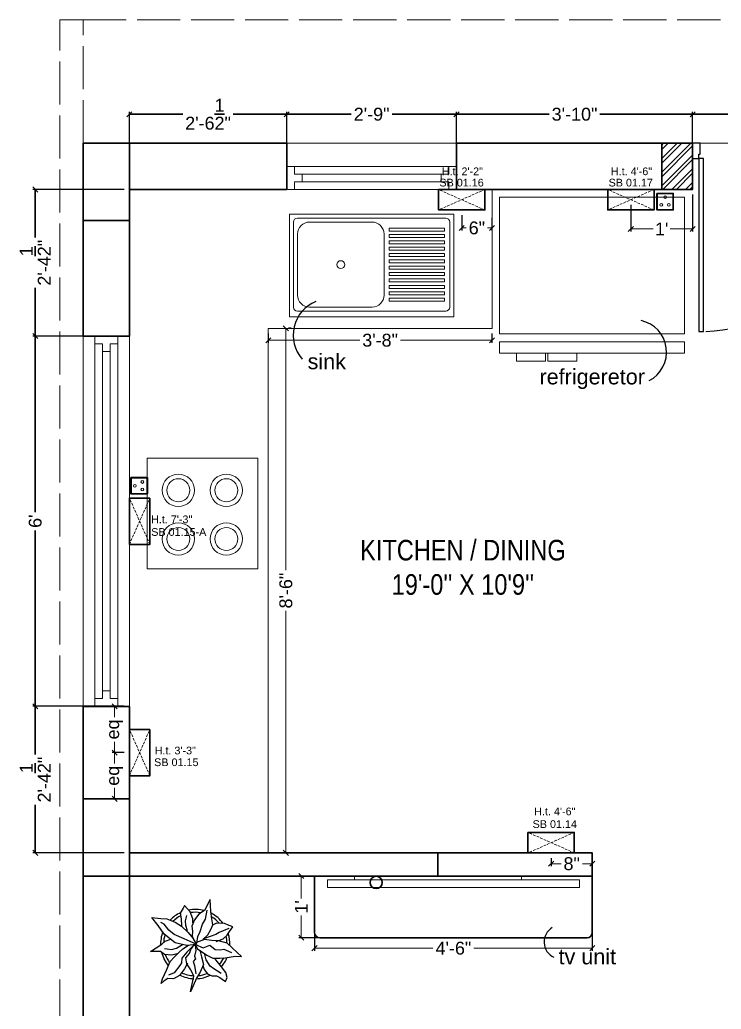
# Model space of a CAD drawing. Header units: millimetres. Extents: x 56222 to 3066687, y -650199 to -121287.
# Drawn here: x 147508 to 147644.4, y -178878.5 to -178686.1 of the extents above; entities that cross this region are included whole.
import ezdxf

# ---------------------------------------------------------------- set-up
doc = ezdxf.new("R2010")
doc.units = ezdxf.units.MM
doc.header["$MEASUREMENT"] = 0
doc.header["$PDMODE"] = 35
for name, pattern in [('ACAD_ISO02W100', [15, 12, -3]), ('DASHED', [0.75, 0.5, -0.25]), ('DASHED2', [0.375, 0.25, -0.125])]:
    doc.linetypes.add(name, pattern=pattern)
doc.layers.get('Defpoints').update_dxf_attribs({"color": 220})
doc.layers.add('AR DOOR', color=40, linetype='Continuous')
doc.layers.add('AR ELE-5', color=134, linetype='Continuous')
for name, color, linetype, lineweight in [('CENTERLINE ( COLUMN ) ~ DIM', 7, 'Continuous', 9), ('COLUMN', 1, 'Continuous', 30), ('dim05', 1, 'Continuous', 13), ('el', 7, 'Continuous', 20), ('ELEC-wires', 1, 'DASHED2', 13), ('Electrical', 84, 'Continuous', 30), ('FIRST FLOOR ( TEXT )', 7, 'Continuous', 9), ('FIRST FLOOR_( PLine )_', 251, 'Continuous', 30), ('FURNITURE', 32, 'Continuous', 9), ('FURNITURE-1', 252, 'Continuous', 13), ('GROUND FLOOR', 7, 'Continuous', 9), ('GROUND FLOOR  ( PLINE )', 251, 'Continuous', 30), ('hatch-rcc', 251, 'Continuous', 9), ('Labelling', 1, 'Continuous', 25), ('SECOND FLOOR ( DW_RAIL )', 7, 'Continuous', 9), ('wall', 7, 'Continuous', 30), ('XX~SLAB ( BEAM )~ ( DIM )', 7, 'Continuous', 9)]:
    doc.layers.add(name, color=color, linetype=linetype, lineweight=lineweight)
doc.styles.add('Arial', font='arial.ttf')
doc.styles.add('KATHA', font='swissc.ttf')
doc.styles.get("Standard").update_dxf_attribs({"font": 'arial.ttf', "height": 6})
doc.styles.add('style4', font='ARIALN.TTF')
doc.dimstyles.new('ISO-25', dxfattribs={"dimtxt": 2.5, "dimasz": 1, "dimexe": 0.5, "dimexo": 1, "dimtad": 0, "dimdec": 1, "dimlunit": 4, "dimtxsty": 'Standard', "dimblk": 'OBLIQUE', "dimcen": 2.5, "dimclrd": 1, "dimclre": 1, "dimclrt": 5, "dimadec": 0, "dimazin": 0, "dimtfac": 1, "dimtdec": 1, "dimtmove": 0, "dimatfit": 3, "dimfxl": 1, "dimlwd": -1, "dimarcsym": 0})

# ---------------------------------------------------------------- blocks, each defined once
blk = doc.blocks.new('sf sfs')
at = {"layer": 'FURNITURE'}
blk.add_line((3348685.97, -514612.12), (3348664.42, -514612.12), dxfattribs=at)
blk.add_lwpolyline([(3348664.42, -514612.12), (3348664.42, -514590.57), (3348685.97, -514590.57), (3348685.97, -514612.12)], dxfattribs=at)
for centre, radius in [((3348670.49, -514596.83), 3.14), ((3348670.49, -514596.83), 2.24), ((3348679.82, -514596.83), 3.14), ((3348679.82, -514596.83), 2.24), ((3348670.49, -514606.3), 3.14), ((3348670.49, -514606.3), 2.24), ((3348679.82, -514606.3), 3.14), ((3348679.82, -514606.3), 2.24)]:
    blk.add_circle(centre, radius, dxfattribs=at)
blk = doc.blocks.new('*U470')
for points in [[(-40, 0), (0, 0), (0, 30), (10, 30), (10, 100), (-40, 100)], [(1160, 0), (1120, 0), (1120, 30), (1110, 30), (1110, 100), (1160, 100)], [(0, 0), (0, -1120), (30, -1120), (30, 0)]]:
    blk.add_lwpolyline(points, close=True)
at = {"layer": 'AR ELE-5', "linetype": 'ByBlock', "ltscale": 15}
blk.add_arc((-1.6, 0.7), 1121.6, 272.37301, 359.96526, dxfattribs=at)
blk = doc.blocks.new('ARPLS010')
at = {"linetype": 'ByBlock'}
for p, q in [((0.121, 0.605), (-0.013, 0.459)), ((0.179, 0.666), (0.121, 0.605)), ((0.174, 0.573), (0.179, 0.666)), ((0.2, 0.432), (0.174, 0.573)), ((-0.278, 0.467), (-0.295, 0.42)), ((-0.248, 0.54), (-0.278, 0.467)), ((-0.182, 0.493), (-0.248, 0.54)), ((-0.222, 0.484), (-0.164, 0.347)), ((-0.125, 0.459), (-0.182, 0.493)), ((-0.072, 0.404), (-0.125, 0.459)), ((-0.013, 0.459), (-0.044, 0.336)), ((0.077, 0.412), (0.091, 0.447)), ((0.091, 0.447), (0.125, 0.522)), ((0.203, 0.352), (0.2, 0.432)), ((0.409, 0.44), (0.33, 0.38)), ((0.484, 0.459), (0.409, 0.44)), ((0.542, 0.434), (0.484, 0.459)), ((0.533, 0.42), (0.542, 0.434)), ((-0.295, 0.42), (-0.302, 0.309)), ((-0.302, 0.309), (-0.276, 0.258)), ((-0.164, 0.347), (-0.139, 0.295)), ((-0.139, 0.295), (-0.08, 0.131)), ((-0.038, 0.302), (-0.072, 0.404)), ((-0.044, 0.336), (-0.049, 0.232)), ((0.015, 0.209), (0.08, 0.288)), ((0.082, 0.358), (0.077, 0.412)), ((0.08, 0.288), (0.082, 0.358)), ((0.204, 0.254), (0.203, 0.352)), ((0.252, 0.313), (0.216, 0.287)), ((0.33, 0.38), (0.252, 0.313)), ((0.425, 0.373), (0.356, 0.269)), ((0.459, 0.303), (0.485, 0.354)), ((0.459, 0.236), (0.459, 0.303)), ((0.485, 0.354), (0.533, 0.42)), ((-0.469, 0.226), (-0.643, 0.216)), ((-0.643, 0.216), (-0.485, 0.134)), ((-0.359, 0.148), (-0.49, 0.172)), ((-0.362, 0.24), (-0.469, 0.226)), ((-0.278, 0.254), (-0.362, 0.24)), ((-0.287, 0.106), (-0.359, 0.148)), ((-0.21, 0.227), (-0.278, 0.254)), ((-0.132, 0.18), (-0.21, 0.227)), ((-0.063, 0.111), (-0.132, 0.18)), ((-0.049, 0.232), (-0.065, 0.135)), ((0.056, 0.114), (0.015, 0.209)), ((0.068, 0.032), (0.16, 0.165)), ((0.227, 0.157), (0.132, 0.131)), ((0.16, 0.165), (0.204, 0.254)), ((0.318, 0.213), (0.227, 0.157)), ((0.356, 0.269), (0.318, 0.213)), ((0.368, 0.128), (0.432, 0.176)), ((0.432, 0.176), (0.459, 0.236)), ((-0.485, 0.134), (-0.433, 0.051)), ((-0.433, 0.051), (-0.349, -0.011)), ((-0.18, 0.073), (-0.287, 0.106)), ((-0.111, 0.036), (-0.18, 0.073)), ((-0.013, 0.022), (-0.111, 0.036)), ((-0.084, -0.034), (0.007, 0.018)), ((0.003, 0.011), (-0.076, -0.16)), ((-0.065, 0.135), (-0.024, 0.018)), ((-0.024, 0.018), (0.009, 0.005)), ((0.006, -0.002), (0.068, 0.032)), ((0.007, 0.018), (0.02, -0.121)), ((0.009, 0.005), (0.056, 0.114)), ((0.017, -0.002), (0.091, 0.009)), ((0.088, 0.065), (0.187, 0.091)), ((0.091, 0.009), (0.173, -0.011)), ((0.173, -0.011), (0.212, 0.004)), ((0.187, 0.091), (0.297, 0.116)), ((0.212, 0.004), (0.252, -0.03)), ((0.297, 0.116), (0.408, 0.071)), ((0.309, 0.109), (0.368, 0.128)), ((0.309, -0.01), (0.43, 0.006)), ((0.408, 0.071), (0.482, 0.024)), ((0.482, 0.024), (0.689, -0.072)), ((-0.464, -0.073), (-0.558, -0.152)), ((-0.366, -0.036), (-0.464, -0.073)), ((-0.336, -0.142), (-0.413, -0.121)), ((-0.306, -0.033), (-0.366, -0.036)), ((-0.349, -0.011), (-0.256, -0.05)), ((-0.269, -0.135), (-0.336, -0.142)), ((-0.193, -0.113), (-0.269, -0.135)), ((-0.259, -0.2), (-0.168, -0.1)), ((-0.256, -0.05), (-0.185, -0.038)), ((-0.185, -0.038), (-0.114, -0.046)), ((-0.168, -0.1), (-0.084, -0.034)), ((-0.114, -0.046), (-0.093, -0.036)), ((0.02, -0.121), (-0.017, -0.291)), ((0.01, -0.014), (0.017, -0.002)), ((0.078, -0.064), (0.01, -0.014)), ((0.016, -0.023), (0.116, -0.122)), ((0.07, -0.179), (0.018, -0.1)), ((0.138, -0.083), (0.078, -0.064)), ((0.116, -0.122), (0.201, -0.195)), ((0.197, -0.135), (0.138, -0.083)), ((0.283, -0.123), (0.197, -0.135)), ((0.252, -0.03), (0.309, -0.01)), ((0.277, -0.114), (0.357, -0.156)), ((0.37, -0.064), (0.283, -0.123)), ((0.462, -0.021), (0.37, -0.064)), ((0.689, -0.072), (0.462, -0.021)), ((-0.558, -0.152), (-0.517, -0.172)), ((-0.517, -0.172), (-0.447, -0.216)), ((-0.447, -0.216), (-0.363, -0.202)), ((-0.363, -0.202), (-0.263, -0.2)), ((-0.318, -0.29), (-0.259, -0.2)), ((-0.076, -0.16), (-0.138, -0.304)), ((0.059, -0.27), (0.005, -0.185)), ((0.08, -0.342), (0.059, -0.27)), ((0.121, -0.239), (0.07, -0.179)), ((0.184, -0.299), (0.121, -0.239)), ((0.141, -0.261), (0.16, -0.336)), ((0.201, -0.195), (0.272, -0.198)), ((0.272, -0.198), (0.311, -0.225)), ((0.311, -0.225), (0.415, -0.304)), ((0.357, -0.156), (0.455, -0.226)), ((0.455, -0.226), (0.503, -0.317)), ((-0.368, -0.496), (-0.363, -0.408)), ((-0.363, -0.408), (-0.318, -0.29)), ((-0.199, -0.38), (-0.287, -0.45)), ((-0.138, -0.304), (-0.199, -0.38)), ((-0.017, -0.291), (-0.141, -0.446)), ((-0.042, -0.432), (-0.071, -0.352)), ((0.064, -0.446), (0.066, -0.407)), ((0.066, -0.407), (0.08, -0.342)), ((0.16, -0.336), (0.15, -0.445)), ((0.252, -0.362), (0.184, -0.299)), ((0.376, -0.416), (0.252, -0.362)), ((0.502, -0.472), (0.376, -0.416)), ((0.415, -0.304), (0.447, -0.388)), ((0.503, -0.317), (0.494, -0.398)), ((0.494, -0.398), (0.528, -0.452)), ((-0.382, -0.625), (-0.368, -0.496)), ((-0.269, -0.533), (-0.382, -0.625)), ((-0.287, -0.45), (-0.314, -0.498)), ((-0.141, -0.446), (-0.269, -0.533)), ((0.002, -0.48), (-0.042, -0.432)), ((0.104, -0.646), (0.002, -0.48)), ((0.106, -0.5), (0.104, -0.646)), ((0.15, -0.445), (0.106, -0.5)), ((0.567, -0.494), (0.502, -0.472)), ((0.528, -0.452), (0.567, -0.494))]:
    blk.add_line(p, q, dxfattribs=at)
for radius, start, end in [(0.5, 87.2367, 107.9154), (0.458, 91.6596, 104.0784), (0.5, 49.0791, 67.0324), (0.5, 126.2799, 152.7042), (0.458, 130.7647, 148.9789), (0.458, 49.8461, 63.9764), (0.458, 5.0517, 21.9108), (0.5, 1.3782, 25.7565), (0.5, 164.9216, 191.0302), (0.458, 169.9629, 188.6517), (0.458, 334.5625, 357.1532), (0.5, 333.6991, 357.5577), (0.5, 205.1623, 226.3204), (0.458, 207.232, 224.0819), (0.5, 283.5324, 308.8712), (0.458, 289.266, 306.1107), (0.5, 249.553, 272.4234), (0.458, 252.8522, 267.711)]:
    blk.add_arc((0, 0), radius, start, end, dxfattribs=at)
blk = doc.blocks.new('SED S')
at = {"layer": 'FURNITURE', "elevation": -0.07, "flags": 128}
for points in [[(3340639.61, -514630.85), (3340639.61, -514629.27), (3340645.24, -514629.27), (3340645.24, -514630.85)], [(3340645.71, -514630.85), (3340645.71, -514629.27), (3340651.34, -514629.27), (3340651.34, -514630.85)]]:
    blk.add_lwpolyline(points, dxfattribs=at)
at = {"layer": 'FURNITURE', "elevation": -0.07}
for points in [[(3340618.66, -514630.85), (3340618.66, -514633.06), (3340654.66, -514633.06), (3340654.66, -514630.85)], [(3340618.66, -514634.61), (3340618.66, -514661.17), (3340654.66, -514661.17), (3340654.66, -514634.61)]]:
    blk.add_lwpolyline(points, close=True, dxfattribs=at)
blk = doc.blocks.new('_Oblique')
at = {"layer": 'wall', "color": 0, "lineweight": -2}
blk.add_line((-0.5, -0.5), (0.5, 0.5), dxfattribs=at)
blk = doc.blocks.new('*D931')
at = {"layer": 'Defpoints', "color": 0, "lineweight": 30, "transparency": 16777216}
for p in [(147565.35, -178860.42), (147619.35, -178860.42), (147619.35, -178866.67)]:
    blk.add_point(p, dxfattribs=at)
at = {"layer": 'dim05', "color": 1, "linetype": 'Continuous', "lineweight": -2, "transparency": 16777216}
for p, q in [((147565.35, -178861.42), (147565.35, -178867.17)), ((147619.35, -178861.42), (147619.35, -178867.17))]:
    blk.add_line(p, q, dxfattribs=at)
at = {"layer": 'dim05', "color": 1, "linetype": 'Continuous', "transparency": 16777216}
for p, q in [((147565.35, -178866.67), (147588.36, -178866.67)), ((147619.35, -178866.67), (147596.35, -178866.67))]:
    blk.add_line(p, q, dxfattribs=at)
at = {"layer": 'dim05', "color": 1, "transparency": 16777216, "rotation": 180}
blk.add_blockref('_Oblique', (147565.35, -178866.67), dxfattribs=at)
at = {"layer": 'dim05', "color": 1, "transparency": 16777216}
blk.add_blockref('_Oblique', (147619.35, -178866.67), dxfattribs=at)
at = {"layer": 'dim05', "color": 5, "lineweight": 25, "transparency": 16777216, "insert": (147592.35, -178866.67), "char_height": 2.5, "attachment_point": 5, "style": 'Arial'}
blk.add_mtext('4\'-6"', dxfattribs=at)
blk = doc.blocks.new('*D932')
at = {"layer": 'Defpoints', "color": 0, "lineweight": 30, "transparency": 16777216}
for p in [(147562.77, -178852.63), (147569.13, -178852.63), (147569.13, -178864.63)]:
    blk.add_point(p, dxfattribs=at)
at = {"layer": 'dim05', "color": 1, "linetype": 'Continuous', "lineweight": -2, "transparency": 16777216}
for p, q in [((147568.13, -178852.63), (147562.27, -178852.63)), ((147568.13, -178864.63), (147562.27, -178864.63))]:
    blk.add_line(p, q, dxfattribs=at)
at = {"layer": 'dim05', "color": 1, "linetype": 'Continuous', "transparency": 16777216}
for p, q in [((147562.77, -178852.63), (147562.77, -178856.98)), ((147562.77, -178864.63), (147562.77, -178860.29))]:
    blk.add_line(p, q, dxfattribs=at)
at = {"layer": 'dim05', "color": 1, "transparency": 16777216}
for p, rotation in [((147562.77, -178852.63), 90), ((147562.77, -178864.63), 270)]:
    blk.add_blockref('_Oblique', p, dxfattribs=dict(at, rotation=rotation))
at = {"layer": 'dim05', "color": 5, "lineweight": 25, "transparency": 16777216, "insert": (147562.77, -178858.63), "char_height": 2.5, "attachment_point": 5, "rotation": 90, "style": 'Arial'}
blk.add_mtext("1'", dxfattribs=at)
blk = doc.blocks.new('*D933')
at = {"layer": 'Defpoints', "color": 0, "lineweight": 30, "transparency": 16777216}
for p in [(147556.35, -178746.13), (147599.85, -178746.13), (147599.85, -178748.45)]:
    blk.add_point(p, dxfattribs=at)
at = {"layer": 'dim05', "color": 1, "linetype": 'Continuous', "lineweight": -2, "transparency": 16777216}
for p, q in [((147556.35, -178747.13), (147556.35, -178748.95)), ((147599.85, -178747.13), (147599.85, -178748.95))]:
    blk.add_line(p, q, dxfattribs=at)
at = {"layer": 'dim05', "color": 1, "linetype": 'Continuous', "transparency": 16777216}
for p, q in [((147556.35, -178748.45), (147574.16, -178748.45)), ((147599.85, -178748.45), (147582.05, -178748.45))]:
    blk.add_line(p, q, dxfattribs=at)
at = {"layer": 'dim05', "color": 1, "transparency": 16777216, "rotation": 180}
blk.add_blockref('_Oblique', (147556.35, -178748.45), dxfattribs=at)
at = {"layer": 'dim05', "color": 1, "transparency": 16777216}
blk.add_blockref('_Oblique', (147599.85, -178748.45), dxfattribs=at)
at = {"layer": 'dim05', "color": 5, "lineweight": 25, "transparency": 16777216, "insert": (147578.1, -178748.45), "char_height": 2.5, "attachment_point": 5, "style": 'Arial'}
blk.add_mtext('3\'-8"', dxfattribs=at)
blk = doc.blocks.new('*D934')
at = {"layer": 'Defpoints', "color": 0, "lineweight": 30, "transparency": 16777216}
for p in [(147559.78, -178746.13), (147559.78, -178848.13), (147559.78, -178848.13)]:
    blk.add_point(p, dxfattribs=at)
at = {"layer": 'dim05', "color": 1, "linetype": 'Continuous', "transparency": 16777216}
for p, q in [((147559.78, -178746.13), (147559.78, -178793.18)), ((147559.78, -178848.13), (147559.78, -178801.08))]:
    blk.add_line(p, q, dxfattribs=at)
at = {"layer": 'dim05', "color": 1, "linetype": 'Continuous', "lineweight": -2, "transparency": 16777216}
for p, q in [((147560.78, -178746.13), (147560.28, -178746.13)), ((147560.78, -178848.13), (147560.28, -178848.13))]:
    blk.add_line(p, q, dxfattribs=at)
at = {"layer": 'dim05', "color": 1, "transparency": 16777216}
for p, rotation in [((147559.78, -178746.13), 90), ((147559.78, -178848.13), 270)]:
    blk.add_blockref('_Oblique', p, dxfattribs=dict(at, rotation=rotation))
at = {"layer": 'dim05', "color": 5, "lineweight": 25, "transparency": 16777216, "insert": (147559.78, -178797.13), "char_height": 2.5, "attachment_point": 5, "rotation": 90, "style": 'Arial'}
blk.add_mtext('8\'-6"', dxfattribs=at)
blk = doc.blocks.new('*D952')
at = {"layer": 'Defpoints', "color": 0, "lineweight": 30, "transparency": 16777216}
for p in [(147520.35, -178747.63), (147511.05, -178819.63), (147520.35, -178819.63)]:
    blk.add_point(p, dxfattribs=at)
at = {"layer": 'dim05', "color": 5, "linetype": 'Continuous', "lineweight": -2, "transparency": 16777216}
for p, q in [((147519.35, -178747.63), (147510.55, -178747.63)), ((147519.35, -178819.63), (147510.55, -178819.63))]:
    blk.add_line(p, q, dxfattribs=at)
at = {"layer": 'dim05', "color": 5, "linetype": 'Continuous', "lineweight": 30, "transparency": 16777216}
for p, q in [((147511.05, -178747.63), (147511.05, -178781.85)), ((147511.05, -178819.63), (147511.05, -178785.42))]:
    blk.add_line(p, q, dxfattribs=at)
at = {"layer": 'dim05', "color": 5, "lineweight": 30, "transparency": 16777216}
for p, rotation in [((147511.05, -178747.63), 90), ((147511.05, -178819.63), 270)]:
    blk.add_blockref('_Oblique', p, dxfattribs=dict(at, rotation=rotation))
at = {"layer": 'dim05', "color": 5, "lineweight": 30, "transparency": 16777216, "insert": (147511.05, -178783.63), "char_height": 2.5, "attachment_point": 5, "rotation": 90, "style": 'Arial'}
blk.add_mtext("6'", dxfattribs=at)
blk = doc.blocks.new('*D953')
at = {"layer": 'Defpoints', "color": 0, "lineweight": 30, "transparency": 16777216}
for p in [(147592.95, -178704.51), (147559.95, -178710.13), (147592.95, -178710.13)]:
    blk.add_point(p, dxfattribs=at)
at = {"layer": 'dim05', "color": 5, "linetype": 'Continuous', "lineweight": -2, "transparency": 16777216}
for p, q in [((147559.95, -178709.13), (147559.95, -178704.01)), ((147592.95, -178709.13), (147592.95, -178704.01))]:
    blk.add_line(p, q, dxfattribs=at)
at = {"layer": 'dim05', "color": 5, "linetype": 'Continuous', "lineweight": 30, "transparency": 16777216}
for p, q in [((147559.95, -178704.51), (147572.48, -178704.51)), ((147592.95, -178704.51), (147580.42, -178704.51))]:
    blk.add_line(p, q, dxfattribs=at)
at = {"layer": 'dim05', "color": 5, "lineweight": 30, "transparency": 16777216, "rotation": 180}
blk.add_blockref('_Oblique', (147559.95, -178704.51), dxfattribs=at)
at = {"layer": 'dim05', "color": 5, "lineweight": 30, "transparency": 16777216}
blk.add_blockref('_Oblique', (147592.95, -178704.51), dxfattribs=at)
at = {"layer": 'dim05', "color": 5, "lineweight": 30, "transparency": 16777216, "insert": (147576.45, -178704.51), "char_height": 2.5, "attachment_point": 5, "style": 'Arial'}
blk.add_mtext('2\'-9"', dxfattribs=at)
blk = doc.blocks.new('*D954')
at = {"layer": 'Defpoints', "color": 0, "lineweight": 30, "transparency": 16777216}
for p in [(147529.35, -178704.51), (147529.35, -178719.13), (147559.95, -178719.13)]:
    blk.add_point(p, dxfattribs=at)
at = {"layer": 'dim05', "color": 5, "linetype": 'Continuous', "lineweight": -2, "transparency": 16777216}
for p, q in [((147529.35, -178718.13), (147529.35, -178704.01)), ((147559.95, -178718.13), (147559.95, -178704.01))]:
    blk.add_line(p, q, dxfattribs=at)
at = {"layer": 'dim05', "color": 5, "linetype": 'Continuous', "lineweight": 30, "transparency": 16777216}
for p, q in [((147529.35, -178704.51), (147539.77, -178704.51)), ((147559.95, -178704.51), (147549.53, -178704.51))]:
    blk.add_line(p, q, dxfattribs=at)
at = {"layer": 'dim05', "color": 5, "lineweight": 30, "transparency": 16777216, "rotation": 180}
blk.add_blockref('_Oblique', (147529.35, -178704.51), dxfattribs=at)
at = {"layer": 'dim05', "color": 5, "lineweight": 30, "transparency": 16777216}
blk.add_blockref('_Oblique', (147559.95, -178704.51), dxfattribs=at)
at = {"layer": 'dim05', "color": 5, "lineweight": 30, "transparency": 16777216, "insert": (147544.65, -178704.51), "char_height": 2.5, "attachment_point": 5, "style": 'Arial'}
blk.add_mtext('2\'-6{\\H1x;\\S1/2;}"', dxfattribs=at)
blk = doc.blocks.new('*D955')
at = {"layer": 'Defpoints', "color": 0, "lineweight": 30, "transparency": 16777216}
for p in [(147638.85, -178704.51), (147592.95, -178719.13), (147638.85, -178719.13)]:
    blk.add_point(p, dxfattribs=at)
at = {"layer": 'dim05', "color": 5, "linetype": 'Continuous', "lineweight": -2, "transparency": 16777216}
for p, q in [((147592.95, -178718.13), (147592.95, -178704.01)), ((147638.85, -178718.13), (147638.85, -178704.01))]:
    blk.add_line(p, q, dxfattribs=at)
at = {"layer": 'dim05', "color": 5, "linetype": 'Continuous', "lineweight": 30, "transparency": 16777216}
for p, q in [((147592.95, -178704.51), (147610.99, -178704.51)), ((147638.85, -178704.51), (147620.82, -178704.51))]:
    blk.add_line(p, q, dxfattribs=at)
at = {"layer": 'dim05', "color": 5, "lineweight": 30, "transparency": 16777216, "rotation": 180}
blk.add_blockref('_Oblique', (147592.95, -178704.51), dxfattribs=at)
at = {"layer": 'dim05', "color": 5, "lineweight": 30, "transparency": 16777216}
blk.add_blockref('_Oblique', (147638.85, -178704.51), dxfattribs=at)
at = {"layer": 'dim05', "color": 5, "lineweight": 30, "transparency": 16777216, "insert": (147615.9, -178704.51), "char_height": 2.5, "attachment_point": 5, "style": 'Arial'}
blk.add_mtext('3\'-10"', dxfattribs=at)
blk = doc.blocks.new('*D961')
at = {"layer": 'Defpoints', "color": 0, "lineweight": 30, "transparency": 16777216}
for p in [(147511.05, -178719.13), (147529.35, -178719.13), (147529.35, -178747.63)]:
    blk.add_point(p, dxfattribs=at)
at = {"layer": 'dim05', "color": 5, "linetype": 'Continuous', "lineweight": -2, "transparency": 16777216}
for p, q in [((147528.35, -178719.13), (147510.55, -178719.13)), ((147528.35, -178747.63), (147510.55, -178747.63))]:
    blk.add_line(p, q, dxfattribs=at)
at = {"layer": 'dim05', "color": 5, "linetype": 'Continuous', "lineweight": 30, "transparency": 16777216}
for p, q in [((147511.05, -178719.13), (147511.05, -178728.5)), ((147511.05, -178747.63), (147511.05, -178738.27))]:
    blk.add_line(p, q, dxfattribs=at)
at = {"layer": 'dim05', "color": 5, "lineweight": 30, "transparency": 16777216}
for p, rotation in [((147511.05, -178719.13), 90), ((147511.05, -178747.63), 270)]:
    blk.add_blockref('_Oblique', p, dxfattribs=dict(at, rotation=rotation))
at = {"layer": 'dim05', "color": 5, "lineweight": 30, "transparency": 16777216, "insert": (147511.05, -178733.38), "char_height": 2.5, "attachment_point": 5, "rotation": 90, "style": 'Arial'}
blk.add_mtext('2\'-4{\\H1x;\\S1/2;}"', dxfattribs=at)
blk = doc.blocks.new('*D962')
at = {"layer": 'Defpoints', "color": 0, "lineweight": 30, "transparency": 16777216}
for p in [(147529.35, -178819.63), (147511.05, -178848.13), (147529.35, -178848.13)]:
    blk.add_point(p, dxfattribs=at)
at = {"layer": 'dim05', "color": 5, "linetype": 'Continuous', "lineweight": -2, "transparency": 16777216}
for p, q in [((147528.35, -178819.63), (147510.55, -178819.63)), ((147528.35, -178848.13), (147510.55, -178848.13))]:
    blk.add_line(p, q, dxfattribs=at)
at = {"layer": 'dim05', "color": 5, "linetype": 'Continuous', "lineweight": 30, "transparency": 16777216}
for p, q in [((147511.05, -178819.63), (147511.05, -178829)), ((147511.05, -178848.13), (147511.05, -178838.77))]:
    blk.add_line(p, q, dxfattribs=at)
at = {"layer": 'dim05', "color": 5, "lineweight": 30, "transparency": 16777216}
for p, rotation in [((147511.05, -178819.63), 90), ((147511.05, -178848.13), 270)]:
    blk.add_blockref('_Oblique', p, dxfattribs=dict(at, rotation=rotation))
at = {"layer": 'dim05', "color": 5, "lineweight": 30, "transparency": 16777216, "insert": (147511.05, -178833.88), "char_height": 2.5, "attachment_point": 5, "rotation": 90, "style": 'Arial'}
blk.add_mtext('2\'-4{\\H1x;\\S1/2;}"', dxfattribs=at)
blk = doc.blocks.new('*D964')
at = {"layer": 'Defpoints', "color": 0, "lineweight": 30, "transparency": 16777216}
for p in [(147674.85, -178704.51), (147638.85, -178710.13), (147674.85, -178710.13)]:
    blk.add_point(p, dxfattribs=at)
at = {"layer": 'dim05', "color": 5, "linetype": 'Continuous', "lineweight": -2, "transparency": 16777216}
for p, q in [((147638.85, -178709.13), (147638.85, -178704.01)), ((147674.85, -178709.13), (147674.85, -178704.01))]:
    blk.add_line(p, q, dxfattribs=at)
at = {"layer": 'dim05', "color": 5, "linetype": 'Continuous', "lineweight": 30, "transparency": 16777216}
for p, q in [((147638.85, -178704.51), (147655.08, -178704.51)), ((147674.85, -178704.51), (147658.63, -178704.51))]:
    blk.add_line(p, q, dxfattribs=at)
at = {"layer": 'dim05', "color": 5, "lineweight": 30, "transparency": 16777216, "rotation": 180}
blk.add_blockref('_Oblique', (147638.85, -178704.51), dxfattribs=at)
at = {"layer": 'dim05', "color": 5, "lineweight": 30, "transparency": 16777216}
blk.add_blockref('_Oblique', (147674.85, -178704.51), dxfattribs=at)
at = {"layer": 'dim05', "color": 5, "lineweight": 30, "transparency": 16777216, "insert": (147656.85, -178704.51), "char_height": 2.5, "attachment_point": 5, "style": 'Arial'}
blk.add_mtext("3'", dxfattribs=at)
blk = doc.blocks.new('6616')
at = {"color": 242, "linetype": 'DASHED', "true_color": 0xcd2027}
for p, q in [((386784.79, -36915.77), (386775.78, -36911.78)), ((386784.79, -36911.78), (386775.78, -36915.77))]:
    blk.add_line(p, q, dxfattribs=at)
at = {"layer": 'ELEC-wires', "color": 5, "linetype": 'ByBlock', "lineweight": 30, "ltscale": 4}
blk.add_lwpolyline([(386775.78, -36911.78), (386784.79, -36911.78), (386784.79, -36915.77), (386775.78, -36915.77)], close=True, dxfattribs=at)
blk = doc.blocks.new('erfer')
at = {"layer": 'hatch-rcc', "lineweight": 30}
blk.add_lwpolyline([(1905.9, -1304.21), (1908.38, -1304.21), (1908.38, -1306.73), (1905.9, -1306.73)], close=True, dxfattribs=at)
at = {"layer": 'hatch-rcc'}
blk.add_lwpolyline([(1905.96, -1304.28), (1908.31, -1304.28), (1908.31, -1306.66), (1905.96, -1306.66)], close=True, dxfattribs=at)
for centre in [(1906.56, -1305.95), (1907.14, -1304.81), (1907.72, -1305.95)]:
    blk.add_circle(centre, 0.211, dxfattribs=at)
blk = doc.blocks.new('16')
at = {"layer": 'hatch-rcc', "color": 1, "lineweight": 30}
blk.add_lwpolyline([(392822.83, -38266.87), (392825.13, -38266.87), (392825.13, -38269.2), (392822.83, -38269.2)], close=True, dxfattribs=at)
at = {"layer": 'hatch-rcc', "color": 1}
blk.add_lwpolyline([(392822.89, -38266.93), (392825.07, -38266.93), (392825.07, -38269.14), (392822.89, -38269.14)], close=True, dxfattribs=at)
for centre in [(392823.98, -38267.42), (392823.44, -38268.48), (392824.52, -38268.48)]:
    blk.add_circle(centre, 0.195, dxfattribs=at)
blk = doc.blocks.new('*D968')
at = {"layer": 'Defpoints', "color": 0, "lineweight": 30, "transparency": 16777216}
for p in [(147611.35, -178848.13), (147619.35, -178848.13), (147611.35, -178850.24)]:
    blk.add_point(p, dxfattribs=at)
at = {"layer": 'dim05', "color": 1, "linetype": 'Continuous', "lineweight": -2, "transparency": 16777216}
for p, q in [((147611.35, -178849.13), (147611.35, -178850.74)), ((147619.35, -178849.13), (147619.35, -178850.74))]:
    blk.add_line(p, q, dxfattribs=at)
at = {"layer": 'dim05', "color": 1, "linetype": 'Continuous', "transparency": 16777216}
for p, q in [((147611.35, -178850.24), (147613.29, -178850.24)), ((147619.35, -178850.24), (147617.42, -178850.24))]:
    blk.add_line(p, q, dxfattribs=at)
at = {"layer": 'dim05', "color": 1, "transparency": 16777216, "rotation": 180}
blk.add_blockref('_Oblique', (147611.35, -178850.24), dxfattribs=at)
at = {"layer": 'dim05', "color": 1, "transparency": 16777216}
blk.add_blockref('_Oblique', (147619.35, -178850.24), dxfattribs=at)
at = {"layer": 'dim05', "color": 5, "lineweight": 25, "transparency": 16777216, "insert": (147615.35, -178850.24), "char_height": 2.5, "attachment_point": 5, "style": 'Arial'}
blk.add_mtext('8"', dxfattribs=at)
blk = doc.blocks.new('*D985')
at = {"layer": 'Defpoints', "color": 0, "lineweight": 30, "transparency": 16777216}
for p in [(147526.48, -178819.63), (147529.35, -178819.63), (147529.35, -178828.63)]:
    blk.add_point(p, dxfattribs=at)
at = {"layer": 'dim05', "color": 1, "linetype": 'Continuous', "lineweight": -2, "transparency": 16777216}
for p, q in [((147528.35, -178819.63), (147525.98, -178819.63)), ((147528.35, -178828.63), (147525.98, -178828.63))]:
    blk.add_line(p, q, dxfattribs=at)
at = {"layer": 'dim05', "color": 1, "linetype": 'Continuous', "transparency": 16777216}
for p, q in [((147526.48, -178819.63), (147526.48, -178821.76)), ((147526.48, -178828.63), (147526.48, -178826.51))]:
    blk.add_line(p, q, dxfattribs=at)
at = {"layer": 'dim05', "color": 1, "transparency": 16777216}
for p, rotation in [((147526.48, -178819.63), 90), ((147526.48, -178828.63), 270)]:
    blk.add_blockref('_Oblique', p, dxfattribs=dict(at, rotation=rotation))
at = {"layer": 'dim05', "color": 5, "lineweight": 25, "transparency": 16777216, "insert": (147526.48, -178824.13), "char_height": 2.5, "attachment_point": 5, "rotation": 90, "style": 'Arial'}
blk.add_mtext('eq', dxfattribs=at)
blk = doc.blocks.new('*D986')
at = {"layer": 'Defpoints', "color": 0, "lineweight": 30, "transparency": 16777216}
for p in [(147529.35, -178828.63), (147526.48, -178837.63), (147529.35, -178837.63)]:
    blk.add_point(p, dxfattribs=at)
at = {"layer": 'dim05', "color": 1, "linetype": 'Continuous', "lineweight": -2, "transparency": 16777216}
for p, q in [((147528.35, -178828.63), (147525.98, -178828.63)), ((147528.35, -178837.63), (147525.98, -178837.63))]:
    blk.add_line(p, q, dxfattribs=at)
at = {"layer": 'dim05', "color": 1, "linetype": 'Continuous', "transparency": 16777216}
for p, q in [((147526.48, -178828.63), (147526.48, -178830.76)), ((147526.48, -178837.63), (147526.48, -178835.51))]:
    blk.add_line(p, q, dxfattribs=at)
at = {"layer": 'dim05', "color": 1, "transparency": 16777216}
for p, rotation in [((147526.48, -178828.63), 90), ((147526.48, -178837.63), 270)]:
    blk.add_blockref('_Oblique', p, dxfattribs=dict(at, rotation=rotation))
at = {"layer": 'dim05', "color": 5, "lineweight": 25, "transparency": 16777216, "insert": (147526.48, -178833.13), "char_height": 2.5, "attachment_point": 5, "rotation": 90, "style": 'Arial'}
blk.add_mtext('eq', dxfattribs=at)
blk = doc.blocks.new('*D987')
at = {"layer": 'Defpoints', "color": 0, "lineweight": 30, "transparency": 16777216}
for p in [(147593.96, -178723.12), (147599.85, -178723.63), (147593.96, -178726.62)]:
    blk.add_point(p, dxfattribs=at)
at = {"layer": 'dim05', "color": 1, "linetype": 'Continuous', "lineweight": -2, "transparency": 16777216}
for p, q in [((147593.96, -178724.12), (147593.96, -178727.12)), ((147599.85, -178724.63), (147599.85, -178727.12))]:
    blk.add_line(p, q, dxfattribs=at)
at = {"layer": 'dim05', "color": 1, "linetype": 'Continuous', "transparency": 16777216}
for p, q in [((147593.96, -178726.62), (147594.84, -178726.62)), ((147599.85, -178726.62), (147598.98, -178726.62))]:
    blk.add_line(p, q, dxfattribs=at)
at = {"layer": 'dim05', "color": 1, "transparency": 16777216, "rotation": 180}
blk.add_blockref('_Oblique', (147593.96, -178726.62), dxfattribs=at)
at = {"layer": 'dim05', "color": 1, "transparency": 16777216}
blk.add_blockref('_Oblique', (147599.85, -178726.62), dxfattribs=at)
at = {"layer": 'dim05', "color": 5, "lineweight": 25, "transparency": 16777216, "insert": (147596.91, -178726.62), "char_height": 2.5, "attachment_point": 5, "style": 'Arial'}
blk.add_mtext('6"', dxfattribs=at)
blk = doc.blocks.new('*D988')
at = {"layer": 'Defpoints', "color": 0, "lineweight": 30, "transparency": 16777216}
for p in [(147638.85, -178719.13), (147626.85, -178721.13), (147626.85, -178726.81)]:
    blk.add_point(p, dxfattribs=at)
at = {"layer": 'dim05', "color": 1, "linetype": 'Continuous', "lineweight": -2, "transparency": 16777216}
for p, q in [((147638.85, -178720.13), (147638.85, -178727.31)), ((147626.85, -178722.13), (147626.85, -178727.31))]:
    blk.add_line(p, q, dxfattribs=at)
at = {"layer": 'dim05', "color": 1, "linetype": 'Continuous', "transparency": 16777216}
for p, q in [((147626.85, -178726.81), (147631.2, -178726.81)), ((147638.85, -178726.81), (147634.51, -178726.81))]:
    blk.add_line(p, q, dxfattribs=at)
at = {"layer": 'dim05', "color": 1, "transparency": 16777216, "rotation": 180}
blk.add_blockref('_Oblique', (147626.85, -178726.81), dxfattribs=at)
at = {"layer": 'dim05', "color": 1, "transparency": 16777216}
blk.add_blockref('_Oblique', (147638.85, -178726.81), dxfattribs=at)
at = {"layer": 'dim05', "color": 5, "lineweight": 25, "transparency": 16777216, "insert": (147632.85, -178726.81), "char_height": 2.5, "attachment_point": 5, "style": 'Arial'}
blk.add_mtext("1'", dxfattribs=at)

msp = doc.modelspace()

# ---------------------------------------------------------------- hatches: boundary and pattern name
at = {"layer": 'GROUND FLOOR  ( PLINE )', "lineweight": 5}
h = msp.add_hatch(dxfattribs=at)
h.set_pattern_fill('ANSI32', color=3, scale=5)
h.set_pattern_definition([(45, (-587.3341, -1615.5918), (-1.325825215, 1.325825215), []), (45, (-586.4502, -1615.5918), (-1.325825215, 1.325825215), [])])
h.paths.add_polyline_path([(147638.8534, -178710.1344), (147632.8534, -178710.1344), (147632.8534, -178719.1344), (147638.8534, -178719.1344)])

# ---------------------------------------------------------------- linework, layer by layer
at = {"lineweight": 9}
for points in [[(147605.5719, -178853.4004), (147605.5719, -178852.6344), (147573.135, -178852.6344), (147573.135, -178853.4004)], [(147616.8534, -178854.8471), (147616.8534, -178853.4004), (147567.8534, -178853.4004), (147567.8534, -178854.8471)]]:
    msp.add_lwpolyline(points, close=True, dxfattribs=at)
at = {"layer": 'CENTERLINE ( COLUMN ) ~ DIM'}
for p, q in [((147520.3534, -178725.1344), (147529.3534, -178725.1344)), ((147520.3534, -178747.6344), (147529.3534, -178747.6344)), ((147520.3534, -178819.6344), (147529.3534, -178819.6344))]:
    msp.add_line(p, q, dxfattribs=at)
at = {"layer": 'COLUMN'}
for points in [[(147520.3534, -178710.1344), (147529.3534, -178710.1344), (147529.3534, -178725.1344), (147520.3534, -178725.1344)], [(147520.3534, -178837.6344), (147529.3534, -178837.6344), (147529.3534, -178852.6344), (147520.3534, -178852.6344)]]:
    msp.add_lwpolyline(points, close=True, dxfattribs=at)
at = {"layer": 'FIRST FLOOR_( PLine )_', "lineweight": 30}
msp.add_circle((147577.3448, -178853.8683), 1.1824, dxfattribs=at)
at = {"layer": 'FURNITURE'}
for p, q in [((147561.2388, -178742.0084, -0.0006), (147561.2388, -178725.4674, -0.0006)), ((147562.0134, -178724.6928, -0.0006), (147590.8613, -178724.6928, -0.0006)), ((147564.3707, -178725.4674, -0.0006), (147576.5374, -178725.4674, -0.0006)), ((147591.6359, -178725.4674, -0.0006), (147591.6359, -178742.0084, -0.0006)), ((147562.0469, -178739.6846, -0.0006), (147562.0469, -178727.7912, -0.0006)), ((147578.8613, -178727.7912, -0.0006), (147578.8613, -178739.6846, -0.0006)), ((147590.8613, -178742.7831, -0.0006), (147562.0134, -178742.7831, -0.0006)), ((147576.5374, -178742.0084, -0.0006), (147564.3707, -178742.0084, -0.0006))]:
    msp.add_line(p, q, dxfattribs=at)
at = {"layer": 'FURNITURE', "elevation": -0.0006}
for points in [[(147560.4541, -178743.9182), (147592.4541, -178743.9182), (147592.4541, -178723.9182), (147560.4541, -178723.9182)], [(147579.8839, -178726.6474), (147590.6133, -178726.6474), (147590.6133, -178727.2344), (147579.8839, -178727.2344)], [(147579.8839, -178727.8832), (147590.6133, -178727.8832), (147590.6133, -178728.4702), (147579.8839, -178728.4702)], [(147579.8839, -178729.119), (147590.6133, -178729.119), (147590.6133, -178729.7061), (147579.8839, -178729.7061)], [(147579.8839, -178730.3548), (147590.6133, -178730.3548), (147590.6133, -178730.9419), (147579.8839, -178730.9419)], [(147579.8839, -178731.5907), (147590.6133, -178731.5907), (147590.6133, -178732.1777), (147579.8839, -178732.1777)], [(147579.8839, -178732.8265), (147590.6133, -178732.8265), (147590.6133, -178733.4135), (147579.8839, -178733.4135)], [(147579.8839, -178734.0623), (147590.6133, -178734.0623), (147590.6133, -178734.6493), (147579.8839, -178734.6493)], [(147579.8839, -178735.2981), (147590.6133, -178735.2981), (147590.6133, -178735.8852), (147579.8839, -178735.8852)], [(147579.8839, -178736.5339), (147590.6133, -178736.5339), (147590.6133, -178737.121), (147579.8839, -178737.121)], [(147579.8839, -178737.7698), (147590.6133, -178737.7698), (147590.6133, -178738.3568), (147579.8839, -178738.3568)], [(147579.8839, -178739.0056), (147590.6133, -178739.0056), (147590.6133, -178739.5926), (147579.8839, -178739.5926)], [(147579.8839, -178740.2414), (147590.6133, -178740.2414), (147590.6133, -178740.8284), (147579.8839, -178740.8284)]]:
    msp.add_lwpolyline(points, close=True, dxfattribs=at)
at = {"layer": 'FURNITURE', "lineweight": 30}
msp.add_lwpolyline([(147589.3534, -178848.1344), (147619.3534, -178848.1344), (147619.3534, -178852.6344), (147589.3534, -178852.6344)], close=True, dxfattribs=at)
msp.add_lwpolyline([(147619.3534, -178863.6344), (147619.3534, -178852.6344), (147565.3534, -178852.6344), (147565.3534, -178863.6344, 0.41421356), (147566.3534, -178864.6344), (147618.3534, -178864.6344, 0.41421356)], format="xyb", close=True, dxfattribs=at)
at = {"layer": 'FURNITURE'}
msp.add_circle((147570.4541, -178733.7379, -0.0006), 0.7624, dxfattribs=at)
for centre, radius, start, end in [((147562.0134, -178725.4674, -0.0006), 0.7746, 90, 180), ((147564.3707, -178727.7912, -0.0006), 2.3238, 90, 180), ((147576.5374, -178727.7912, -0.0006), 2.3238, 0, 90), ((147590.8613, -178725.4674, -0.0006), 0.7746, 0, 90), ((147564.3707, -178739.6846, -0.0006), 2.3238, 180, 270), ((147576.5374, -178739.6846, -0.0006), 2.3238, 270, 0), ((147562.0134, -178742.0084, -0.0006), 0.7746, 180, 270), ((147590.8613, -178742.0084, -0.0006), 0.7746, 270, 0)]:
    msp.add_arc(centre, radius, start, end, dxfattribs=at)
at = {"layer": 'GROUND FLOOR', "linetype": 'ACAD_ISO02W100', "ltscale": 0.7}
msp.add_line((147520.3534, -178710.1344), (147520.3534, -178686.1344), dxfattribs=at)
at = {"layer": 'GROUND FLOOR'}
for p, q in [((147520.3534, -178710.1344), (147520.3534, -179002.6344)), ((147920.8534, -178710.1344), (147520.3534, -178710.1344)), ((147638.8534, -178710.1344), (147638.8534, -178719.1344)), ((147529.3534, -178719.1344), (147529.3534, -178839.1344)), ((147638.8534, -178719.1344), (147529.3534, -178719.1344)), ((147529.3534, -178747.6344), (147520.3534, -178747.6344)), ((147529.3534, -178819.6344), (147520.3534, -178819.6344)), ((147589.3534, -178848.1344), (147529.3534, -178848.1344)), ((147589.3534, -178848.1344), (147589.3534, -178852.6344)), ((147529.3534, -178852.6344), (147529.3534, -179002.6344)), ((147589.3534, -178852.6344), (147529.3534, -178852.6344))]:
    msp.add_line(p, q, dxfattribs=at)
at = {"layer": 'GROUND FLOOR', "color": 1, "linetype": 'ACAD_ISO02W100', "ltscale": 0.7}
msp.add_lwpolyline([(147679.3534, -179002.6344), (147679.3534, -179038.6344), (147515.8534, -179038.6344), (147515.8534, -178686.1344), (147520.3534, -178686.1344)], dxfattribs=at)
at = {"layer": 'GROUND FLOOR', "linetype": 'ACAD_ISO02W100', "ltscale": 0.7}
msp.add_lwpolyline([(147520.3534, -178686.1344), (147916.3534, -178686.1344)], dxfattribs=at)
at = {"layer": 'GROUND FLOOR  ( PLINE )'}
for points in [[(147559.9541, -178710.1344), (147520.3534, -178710.1344), (147520.3534, -178725.1344), (147529.3534, -178725.1344), (147529.3534, -178719.1344), (147559.9541, -178719.1344)], [(147592.9541, -178710.1344), (147632.8534, -178710.1344), (147632.8534, -178719.1344), (147592.9541, -178719.1344)], [(147529.3534, -178747.6344), (147520.3534, -178747.6344), (147520.3534, -178725.1344), (147529.3534, -178725.1344)], [(147529.3534, -178837.6344), (147520.3534, -178837.6344), (147520.3534, -178819.6344), (147529.3534, -178819.6344)], [(147529.3534, -178852.6344), (147589.3534, -178852.6344), (147589.3534, -178848.1344), (147529.3534, -178848.1344), (147529.3534, -178837.6344), (147520.3534, -178837.6344), (147520.3534, -178882.6344), (147529.3534, -178882.6344)]]:
    msp.add_lwpolyline(points, close=True, dxfattribs=at)
at = {"layer": 'GROUND FLOOR  ( PLINE )', "color": 3}
msp.add_lwpolyline([(147632.8534, -178719.1344), (147638.8534, -178719.1344), (147638.8534, -178710.1344), (147632.8534, -178710.1344)], close=True, dxfattribs=at)
at = {"layer": 'Labelling', "color": 1}
for centre, radius, start, end in [((147568.2269, -178747.469, -0.0006), 7.0408, 112.006729, 221.124), ((147627.5358, -178750.7396, 0.0006), 6.2561, 297.199227, 77.889296), ((147613.2174, -178865.4427, -0.0006), 3.242, 120.46022, 245.722297)]:
    msp.add_arc(centre, radius, start, end, dxfattribs=at)
at = {"layer": 'SECOND FLOOR ( DW_RAIL )', "color": 3}
for points in [[(147559.9541, -178719.1344), (147561.4541, -178719.1344), (147561.4541, -178717.6344), (147562.9541, -178717.6344), (147562.9541, -178716.1344), (147589.9541, -178716.1344), (147589.9541, -178717.6344), (147591.4541, -178717.6344), (147591.4541, -178719.1344), (147592.9541, -178719.1344), (147592.9541, -178714.6344), (147591.4541, -178714.6344), (147591.4541, -178716.1344), (147589.9541, -178716.1344), (147589.9541, -178717.6344), (147562.9541, -178717.6344), (147562.9541, -178716.1344), (147561.4541, -178716.1344), (147561.4541, -178714.6344), (147559.9541, -178714.6344), (147559.9541, -178719.1344), (147592.9541, -178719.1344), (147592.9541, -178714.6344), (147559.9541, -178714.6344)], [(147527.1034, -178819.6344), (147527.1034, -178818.1344), (147525.6034, -178818.1344), (147525.6034, -178816.6344), (147524.1034, -178816.6344), (147524.1034, -178750.6344), (147525.6034, -178750.6344), (147525.6034, -178749.1344), (147527.1034, -178749.1344), (147527.1034, -178747.6344), (147522.6034, -178747.6344), (147522.6034, -178749.1344), (147524.1034, -178749.1344), (147524.1034, -178750.6344), (147525.6034, -178750.6344), (147525.6034, -178816.6344), (147524.1034, -178816.6344), (147524.1034, -178818.1344), (147522.6034, -178818.1344), (147522.6034, -178819.6344), (147527.1034, -178819.6344), (147527.1034, -178747.6344), (147522.6034, -178747.6344), (147522.6034, -178819.6344)]]:
    msp.add_lwpolyline(points, close=True, dxfattribs=at)
at = {"layer": 'XX~SLAB ( BEAM )~ ( DIM )'}
for p, q in [((147559.9541, -178719.1344), (147559.9541, -178710.1344)), ((147592.9541, -178719.1344), (147592.9541, -178710.1344)), ((147599.8534, -178746.1344), (147599.8534, -178719.1344)), ((147556.3534, -178848.1344), (147556.3534, -178746.1344)), ((147556.3534, -178746.1344), (147599.8534, -178746.1344))]:
    msp.add_line(p, q, dxfattribs=at)

# ---------------------------------------------------------------- block references
at = {"lineweight": 35, "rotation": 180}
msp.add_blockref('SED S', (3488255.9458, -693381.8017, 0.0698), dxfattribs=at)
at = {"lineweight": 35}
msp.add_blockref('sf sfs', (-3201131.6146, 335819.2091), dxfattribs=at)
at = {"xscale": 13.47973786482115, "yscale": 13.47973786482115, "zscale": 13.47973786482115, "rotation": 270.106449045987}
msp.add_blockref('ARPLS010', (147542.1628, -178865.8542), dxfattribs=at)
at = {"layer": 'AR DOOR', "linetype": 'ByBlock', "lineweight": -2, "extrusion": (0, 0, -1), "xscale": -0.02999999999997555, "yscale": 0.02999999999997555, "zscale": -0.02999999999997555}
msp.add_blockref('*U470', (-147640.0534, -178713.1344), dxfattribs=at)
at = {"layer": 'el', "color": 1}
for p in [(-239186.3231, -141807.3507), (-239153.4338, -141807.3507), (-239168.9338, -141932.3638)]:
    msp.add_blockref('6616', p, dxfattribs=at)
at = {"layer": 'el', "color": 18, "true_color": 0x000000, "xscale": 1.373315535086565, "yscale": 1.373315535086565, "zscale": 1.373315535086565}
msp.add_blockref('16', (-391837.7649, -126167.4017), dxfattribs=at)
at = {"layer": 'el', "color": 1, "rotation": 270}
for p in [(184445.1241, 207996.6528), (184445.1241, 207951.6528)]:
    msp.add_blockref('6616', p, dxfattribs=at)
at = {"layer": 'FURNITURE-1', "xscale": -1.272967473233861, "yscale": 1.272967473233861, "zscale": 1.272967473233861, "rotation": 90}
msp.add_blockref('erfer', (145869.4391, -176349.0146), dxfattribs=at)

# ---------------------------------------------------------------- texts
at = {"layer": 'Electrical', "color": 240, "true_color": 0xed1f24, "transparency": 33554687}
for s, p in [('H.t. 2\'-2"', (147590.0806, -178716.3494)), ('H.t. 4\'-6"', (147622.9698, -178716.3494)), ("H.t. 7'-3''", (147533.5641, -178784.0233)), ('H.t. 3\'-3"', (147534.267, -178828.9765)), ('H.t. 4\'-6"', (147608.0602, -178840.8193))]:
    msp.add_text(s, height=1.5, dxfattribs=at).set_placement(p)
at = {"layer": 'Electrical', "color": 5, "transparency": 33554687}
for s, p in [('SB 01.16', (147589.6294, -178718.5472)), ('SB 01.17', (147622.5187, -178718.5472)), ('SB 01.15-A', (147533.5988, -178786.4807)), ('SB 01.15', (147534.1669, -178831.2575)), ('SB 01.14', (147607.748, -178843.2817))]:
    msp.add_text(s, height=1.5, dxfattribs=at).set_placement(p)
at = {"layer": 'FIRST FLOOR ( TEXT )', "insert": (147594.1939, -178792.627), "char_height": 4, "attachment_point": 5, "style": 'KATHA'}
msp.add_mtext("KITCHEN / DINING\\P19'-0'' X 10'9''", dxfattribs=at)
at = {"layer": 'Labelling', "color": 1, "char_height": 3, "width": 33.454272, "attachment_point": 5, "style": 'style4'}
for s, insert in [('\\A1;{\\fArial|b0|i0|c0|p34;sink}', (147567.7303, -178752.5934, -0.0006)), ('\\A1;\\pxql;{\\fArial|b0|i0|c0|p34;refrigeretor }', (147625.8167, -178755.9855, 0.0078)), ('\\A1;{\\fArial|b0|i0|c0|p34;tv unit}', (147618.3849, -178868.3185, -0.0006))]:
    msp.add_mtext(s, dxfattribs=dict(at, insert=insert))

# ---------------------------------------------------------------- dimensions: what is measured, and where the dimension line sits
at = {"layer": 'dim05', "color": 27, "lineweight": 30, "true_color": 0x7d5120}
for base, p1, p2, picture, middle in [((147529.3534, -178704.5083), (147559.9541, -178719.1344), (147529.3534, -178719.1344), '*D954', (147544.6537, -178704.5083)), ((147592.9541, -178704.5083), (147559.9541, -178710.1344), (147592.9541, -178710.1344), '*D953', (147576.4541, -178704.5083)), ((147638.8534, -178704.5083), (147592.9541, -178719.1344), (147638.8534, -178719.1344), '*D955', (147615.9037, -178704.5083)), ((147674.8534, -178704.5083), (147638.8534, -178710.1344), (147674.8534, -178710.1344), '*D964', (147656.8534, -178704.5083))]:
    dim = msp.add_linear_dim(base=base, p1=p1, p2=p2, dimstyle='ISO-25', override={"dimtxsty": 'Arial', "dimclrd": 5, "dimclre": 5, "dimtmove": 1, "dimlwd": 30}, dxfattribs=at)
    dim.commit()
    dim.dimension.update_dxf_attribs({"geometry": picture, "text_midpoint": middle})
for base, p1, p2, picture, middle in [((147511.046, -178719.1344), (147529.3534, -178747.6344), (147529.3534, -178719.1344), '*D961', (147511.046, -178733.3844)), ((147511.046, -178819.6344), (147520.3534, -178747.6344), (147520.3534, -178819.6344), '*D952', (147511.046, -178783.6344)), ((147511.046, -178848.1344), (147529.3534, -178819.6344), (147529.3534, -178848.1344), '*D962', (147511.046, -178833.8844))]:
    dim = msp.add_linear_dim(base=base, p1=p1, p2=p2, angle=90, dimstyle='ISO-25', override={"dimtxsty": 'Arial', "dimclrd": 5, "dimclre": 5, "dimtmove": 1, "dimlwd": 30}, dxfattribs=at)
    dim.commit()
    dim.dimension.update_dxf_attribs({"geometry": picture, "text_midpoint": middle})
at = {"layer": 'dim05', "color": 27, "lineweight": 25, "true_color": 0x7d5120}
for base, p1, p2, override, picture, middle in [((147626.8534, -178726.8064), (147638.8534, -178719.1344), (147626.8534, -178721.1279), {"dimdec": 0, "dimtxsty": 'Arial'}, '*D988', (147632.8534, -178726.8064)), ((147593.9642, -178726.6226), (147599.8534, -178723.6285), (147593.9642, -178723.1213), {"dimdec": 0, "dimtxsty": 'Arial'}, '*D987', (147596.9088, -178726.6226)), ((147599.8534355953, -178748.4472201104), (147556.3534355954, -178746.1344254803), (147599.8534355953, -178746.1344254803), {"dimdec": 0, "dimtxsty": 'Arial'}, '*D933', (147578.1034355953, -178748.4472201104)), ((147611.3534, -178850.2398), (147619.3534, -178848.1344), (147611.3534, -178848.1344), {"dimtxsty": 'Arial'}, '*D968', (147615.3534, -178850.2398)), ((147619.3534, -178866.6664), (147565.3534, -178860.4192), (147619.3534, -178860.4192), {"dimtxsty": 'Arial'}, '*D931', (147592.3534, -178866.6664))]:
    dim = msp.add_linear_dim(base=base, p1=p1, p2=p2, dimstyle='ISO-25', override=override, dxfattribs=at)
    dim.commit()
    dim.dimension.update_dxf_attribs({"geometry": picture, "text_midpoint": middle})
for base, p1, p2, picture, middle in [((147559.7777, -178848.1344), (147559.7777, -178746.1344), (147559.7777, -178848.1344), '*D934', (147559.7777, -178797.1344)), ((147562.7708, -178852.6344), (147569.1328, -178864.6344), (147569.1328, -178852.6344), '*D932', (147562.7708, -178858.6344))]:
    dim = msp.add_linear_dim(base=base, p1=p1, p2=p2, angle=90, dimstyle='ISO-25', override={"dimtxsty": 'Arial'}, dxfattribs=at)
    dim.commit()
    dim.dimension.update_dxf_attribs({"geometry": picture, "text_midpoint": middle})
for base, p2, picture, middle in [((147526.4836, -178819.6344), (147529.3534, -178819.6344), '*D985', (147526.4836, -178824.1344)), ((147526.4836, -178837.6344), (147529.3534, -178837.6344), '*D986', (147526.4836, -178833.1344))]:
    dim = msp.add_linear_dim(base=base, p1=(147529.3534, -178828.6344), p2=p2, angle=90, text='eq', dimstyle='ISO-25', override={"dimdec": 0, "dimtxsty": 'Arial'}, dxfattribs=at)
    dim.commit()
    dim.dimension.update_dxf_attribs({"geometry": picture, "text_midpoint": middle})

doc.saveas('drawing.dxf')
